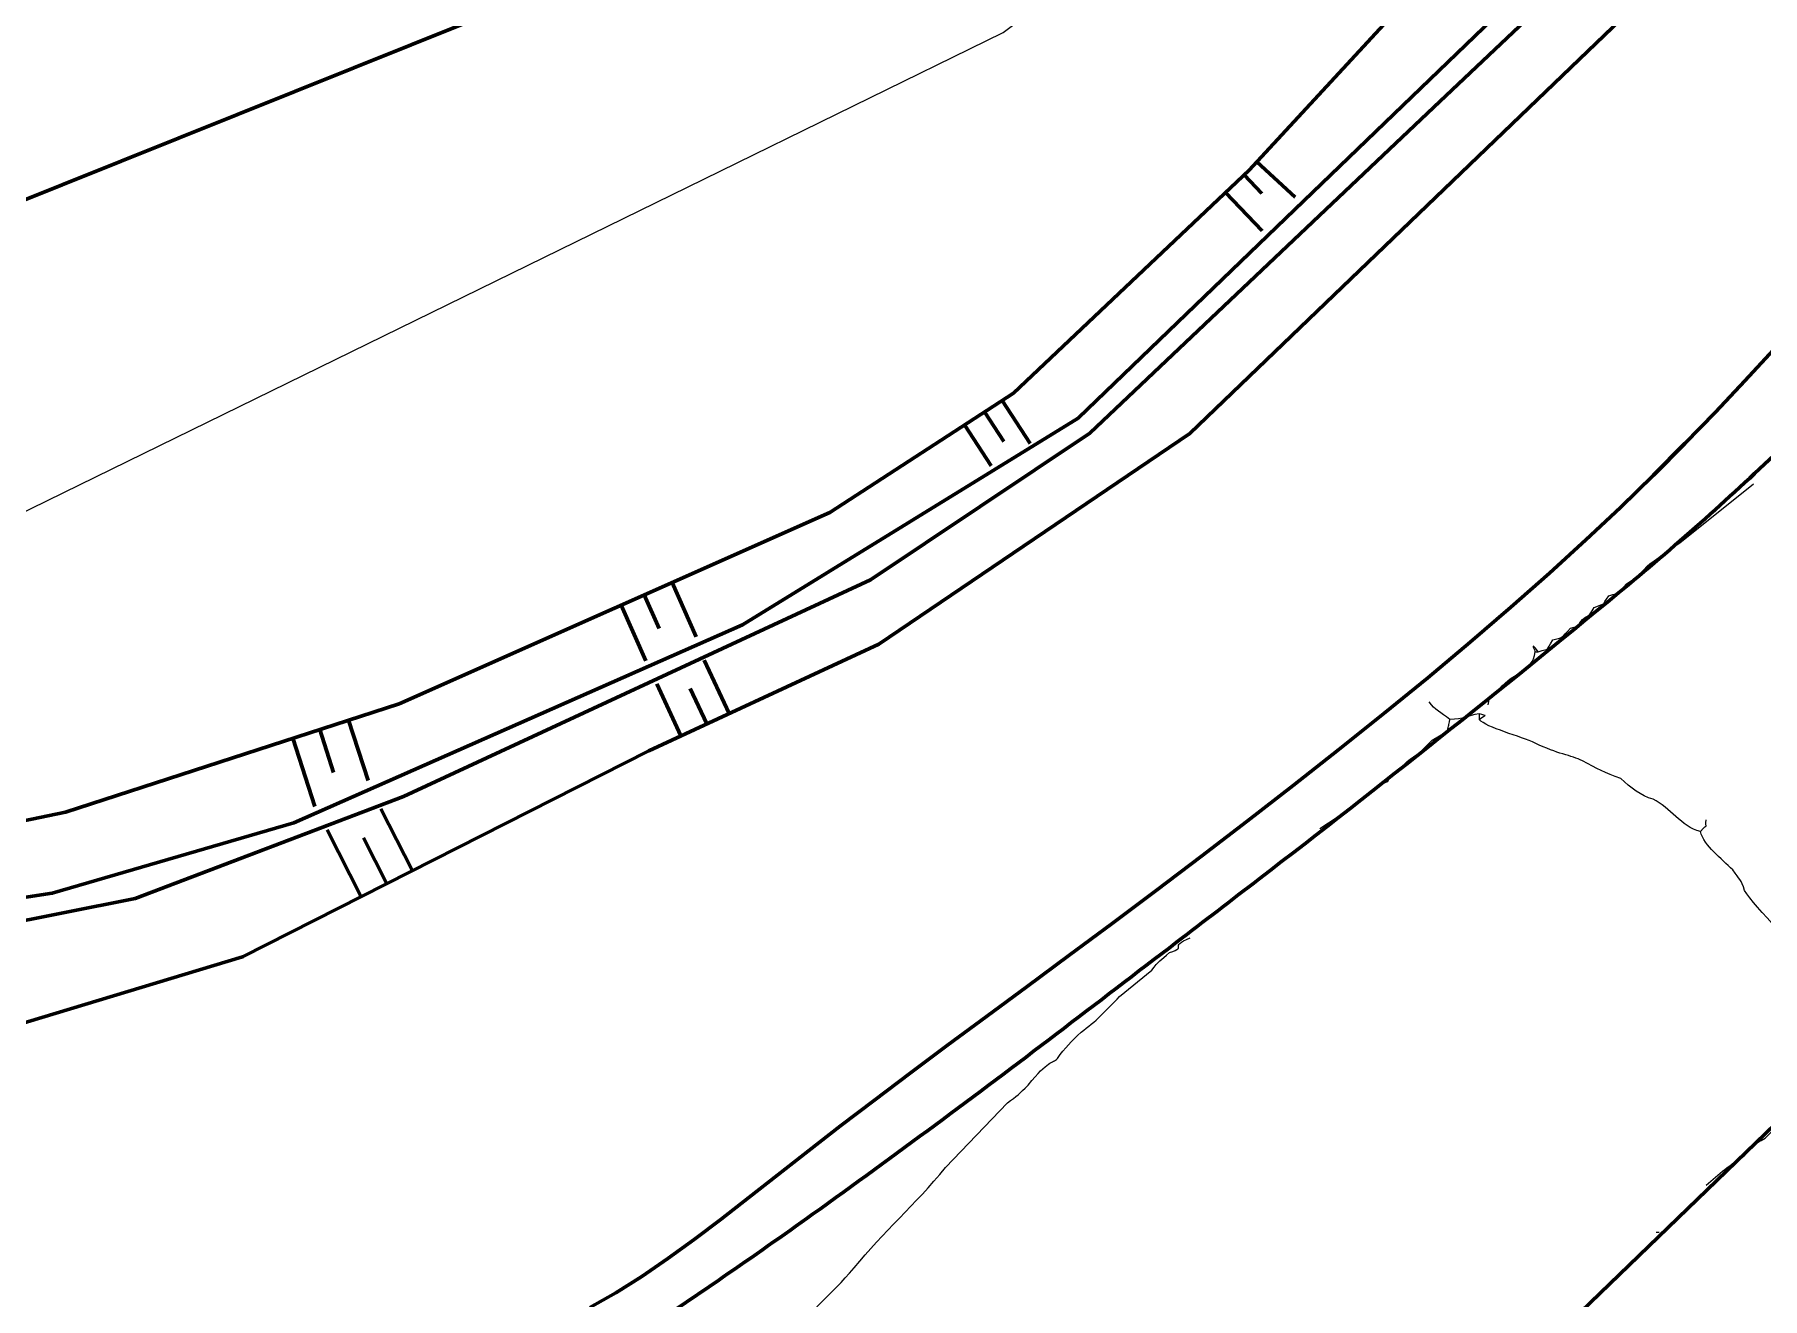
# Model space of a CAD drawing. Header units: centimetres. Extents: x -1591 to 2988, y -2086 to 1278.
# Drawn here: x -1261.3 to -1047, y -935.8 to -779 of the extents above; entities that cross this region are included whole.
import ezdxf

# ---------------------------------------------------------------- set-up
doc = ezdxf.new("R2010")
doc.units = ezdxf.units.CM
doc.header["$MEASUREMENT"] = 0
for name, color, linetype in [('layer 1', 7, 'Continuous'), ('Lines', 10, 'Continuous'), ('Дороги', 210, 'Continuous')]:
    doc.layers.add(name, color=color, linetype=linetype)
picture_1 = doc.add_image_def('image1.jpg', size_in_pixel=(4696, 8380))

msp = doc.modelspace()

# ---------------------------------------------------------------- linework, layer by layer
at = {"layer": 'layer 1', "lineweight": 20}
for points, knots in [([(-1081.055, -862.131), (-1081.055, -862.131), (-1081.055, -862.131), (-1081.055, -862.131), (-1081.055, -862.131), (-1080.637, -860.715), (-1081.424, -861.732), (-1079.958, -860.668), (-1079.958, -860.668), (-1078.292, -858.005), (-1075.463, -858.188), (-1075.203, -855.548), (-1075.203, -855.548), (-1075.203, -855.548), (-1074.837, -855.548), (-1074.837, -855.548), (-1074.837, -855.548), (-1073.219, -855.072), (-1074.005, -855.527), (-1073.008, -854.085), (-1073.008, -854.085), (-1071.445, -853.635), (-1072.114, -853.894), (-1070.814, -852.622), (-1070.814, -852.622), (-1069.317, -852.18), (-1070.407, -852.933), (-1069.351, -851.524), (-1069.351, -851.524), (-1068.077, -850.69), (-1068.746, -851.304), (-1067.888, -850.061), (-1067.888, -850.061), (-1066.234, -849.347), (-1067.099, -850.019), (-1066.059, -848.598), (-1066.059, -848.598), (-1064.495, -848.149), (-1065.165, -848.408), (-1063.864, -847.135), (-1063.864, -847.135), (-1062.594, -846.277), (-1062.085, -845.722), (-1060.938, -844.575), (-1060.938, -844.575), (-1059.681, -843.753), (-1058.522, -842.854), (-1057.281, -842.015), (-1057.281, -842.015), (-1057.281, -842.015), (-1048.137, -834.699), (-1048.137, -834.699)], [0, 0, 0, 0, 0.0714286, 0.0714286, 0.0714286, 0.0714286, 0.1428571, 0.1428571, 0.1428571, 0.1428572, 0.2142857, 0.2142857, 0.2142857, 0.2142857, 0.2857143, 0.2857143, 0.2857143, 0.2857143, 0.3571429, 0.3571429, 0.3571429, 0.3571429, 0.4285714, 0.4285714, 0.4285714, 0.4285714, 0.5, 0.5, 0.5, 0.5, 0.5714286, 0.5714286, 0.5714286, 0.5714286, 0.6428571, 0.6428571, 0.6428571, 0.6428572, 0.7142857, 0.7142857, 0.7142857, 0.7142857, 0.7857143, 0.7857143, 0.7857143, 0.7857143, 0.8571429, 0.8571429, 0.8571429, 0.8571429, 1, 1, 1, 1]), ([(-1082.152, -863.229), (-1082.152, -863.229), (-1082.152, -863.96), (-1082.152, -863.96), (-1082.152, -863.96), (-1081.192, -863.185), (-1081.151, -863.647), (-1082.152, -863.229), (-1082.152, -863.229), (-1083.758, -863.532), (-1084.015, -863.921), (-1085.81, -863.96), (-1085.81, -863.96), (-1086.912, -862.967), (-1087.621, -862.87), (-1088.37, -861.766)], [0, 0, 0, 0, 0.2, 0.2, 0.2, 0.2, 0.4, 0.4, 0.4, 0.4, 0.6, 0.6, 0.6, 0.6, 1, 1, 1, 1]), ([(-1101.903, -877.493), (-1101.903, -877.493), (-1097.509, -874.575), (-1097.509, -874.575), (-1097.509, -874.575), (-1096.298, -873.378), (-1095.03, -872.084), (-1093.491, -871.641), (-1093.491, -871.641), (-1092.942, -870.583), (-1093.451, -871.093), (-1092.394, -870.544), (-1092.394, -870.544), (-1091.617, -869.514), (-1090.652, -868.784), (-1089.468, -867.984), (-1089.468, -867.984), (-1089.468, -867.984), (-1088.004, -866.521), (-1088.004, -866.521), (-1088.004, -866.521), (-1088.004, -866.521), (-1086.157, -865.458), (-1086.157, -865.458), (-1086.157, -865.458), (-1085.852, -864.524), (-1085.971, -864.796), (-1085.81, -863.96)], [0, 0, 0, 0, 0.125, 0.125, 0.125, 0.125, 0.25, 0.25, 0.25, 0.25, 0.375, 0.375, 0.375, 0.375, 0.5, 0.5, 0.5, 0.5, 0.625, 0.625, 0.625, 0.625, 0.75, 0.75, 0.75, 0.75, 1, 1, 1, 1]), ([(-1053.989, -921.75), (-1052.504, -920.379), (-1050.893, -919.071), (-1049.234, -918.093), (-1049.234, -918.093), (-1048.186, -916.576), (-1048.183, -916.802), (-1046.674, -915.898), (-1046.674, -915.898), (-1046.674, -915.898), (-1043.016, -912.241), (-1043.016, -912.241), (-1043.016, -912.241), (-1041.021, -910.613), (-1036.33, -905.655), (-1034.604, -904.925), (-1034.604, -904.925), (-1034.604, -904.925), (-1034.604, -903.828), (-1034.604, -903.828), (-1034.604, -903.828), (-1035.688, -902.625), (-1036.034, -902.036), (-1036.432, -900.536), (-1036.432, -900.536), (-1037.136, -899.153), (-1041.175, -894.703), (-1041.187, -894.684), (-1041.187, -894.684), (-1041.283, -894.46), (-1041.807, -893.455), (-1041.919, -893.221), (-1041.919, -893.221), (-1041.953, -893.172), (-1048.127, -887.14), (-1049.234, -885.174), (-1049.234, -885.174), (-1049.648, -883.733), (-1049.857, -883.856), (-1050.697, -882.614), (-1050.697, -882.614), (-1052.124, -881.187), (-1054.193, -879.692), (-1054.72, -877.859), (-1054.72, -877.859), (-1057.151, -877.198), (-1058.454, -874.91), (-1060.572, -873.836), (-1060.572, -873.836), (-1062.143, -873.418), (-1063.335, -872.439), (-1064.596, -871.275), (-1064.596, -871.275), (-1066.582, -870.588), (-1067.514, -870.063), (-1069.351, -869.081), (-1069.351, -869.081), (-1070.76, -868.377), (-1072.451, -868.231), (-1075.203, -866.886), (-1075.203, -866.886), (-1076.927, -866.044), (-1081.295, -864.958), (-1082.152, -863.96)], [0, 0, 0, 0, 0.0588235, 0.0588235, 0.0588235, 0.0588235, 0.1176471, 0.1176471, 0.1176471, 0.1176471, 0.1764706, 0.1764706, 0.1764706, 0.1764706, 0.2352941, 0.2352941, 0.2352941, 0.2352941, 0.2941176, 0.2941176, 0.2941176, 0.2941177, 0.3529412, 0.3529412, 0.3529412, 0.3529412, 0.4117647, 0.4117647, 0.4117647, 0.4117647, 0.4705882, 0.4705882, 0.4705882, 0.4705882, 0.5294118, 0.5294118, 0.5294118, 0.5294118, 0.5882353, 0.5882353, 0.5882353, 0.5882353, 0.6470588, 0.6470588, 0.6470588, 0.6470588, 0.7058824, 0.7058824, 0.7058824, 0.7058824, 0.7647059, 0.7647059, 0.7647059, 0.7647059, 0.8235294, 0.8235294, 0.8235294, 0.8235294, 0.8823529, 0.8823529, 0.8823529, 0.882353, 1, 1, 1, 1]), ([(-1175.055, -946.988), (-1173.536, -946.248), (-1172.455, -945.358), (-1171.032, -944.427), (-1171.032, -944.427), (-1171.032, -944.427), (-1170.351, -942.938), (-1170.351, -942.938), (-1170.351, -942.938), (-1170.351, -942.938), (-1168.837, -941.501), (-1168.837, -941.501), (-1168.837, -941.501), (-1167.938, -941.178), (-1168.21, -941.297), (-1167.374, -941.136), (-1167.374, -941.136), (-1164.68, -936.403), (-1162.747, -935.692), (-1159.693, -931.992), (-1159.693, -931.992), (-1155.992, -927.505), (-1152.199, -924.215), (-1148.355, -919.556), (-1148.355, -919.556), (-1148.355, -919.556), (-1140.674, -911.509), (-1140.674, -911.509), (-1140.674, -911.509), (-1139.524, -910.732), (-1139.165, -910.366), (-1138.114, -909.314), (-1138.114, -909.314), (-1135.535, -906.173), (-1135.169, -906.666), (-1134.456, -906.023), (-1134.456, -906.023), (-1133.525, -904.644), (-1132.767, -903.968), (-1131.53, -902.731), (-1131.53, -902.731), (-1129.791, -901.556), (-1128.346, -899.913), (-1126.775, -898.342), (-1126.775, -898.342), (-1126.775, -898.342), (-1122.752, -895.05), (-1122.752, -895.05), (-1122.752, -895.05), (-1121.896, -893.881), (-1121.712, -893.922), (-1120.557, -892.855), (-1120.557, -892.855), (-1118.128, -892.08), (-1120.893, -892.279), (-1117.997, -891.026)], [0, 0, 0, 0, 0.0666667, 0.0666667, 0.0666667, 0.0666667, 0.1333333, 0.1333333, 0.1333333, 0.1333333, 0.2, 0.2, 0.2, 0.2, 0.2666667, 0.2666667, 0.2666667, 0.2666667, 0.3333333, 0.3333333, 0.3333333, 0.3333333, 0.4, 0.4, 0.4, 0.4, 0.4666667, 0.4666667, 0.4666667, 0.4666667, 0.5333333, 0.5333333, 0.5333333, 0.5333333, 0.6, 0.6, 0.6, 0.6, 0.6666667, 0.6666667, 0.6666667, 0.6666667, 0.7333333, 0.7333333, 0.7333333, 0.7333333, 0.8, 0.8, 0.8, 0.8, 0.8666667, 0.8666667, 0.8666667, 0.8666667, 1, 1, 1, 1])]:
    msp.add_open_spline(points, degree=3, knots=knots, dxfattribs=at)
for points in [[(-1074.837, -855.548), (-1075.995, -854.014), (-1075.2, -855.5), (-1075.203, -855.548)], [(-1054.72, -877.859), (-1053.599, -876.531), (-1054.199, -877.742), (-1053.989, -876.396)], [(-1059.841, -927.602), (-1059.841, -927.602), (-1060.207, -927.602), (-1060.207, -927.602)]]:
    msp.add_open_spline(points, degree=3, dxfattribs=at)
at = {"layer": 'Lines', "color": 2, "lineweight": 60}
msp.add_line((-994.855, -865.311), (-1102.729, -969.463), dxfattribs=at)
at = {"layer": 'Lines'}
msp.add_lwpolyline([(-1501.047, -841.229, 0.0786479), (-1471.939, -867.531, 0.1454669), (-1451.305, -873.664), (-1401.152, -873.664), (-1378.541, -873.664, 0.0544507), (-1366.954, -872.398, 0.0145233), (-1324.688, -861.758, 0.0074579), (-1291.952, -851.968, 0.0375017), (-1285.635, -849.441), (-1178.34, -796.889), (-1141.207, -778.702), (-1113.669, -758.09), (-1079.264, -732.339, 0.1356665), (-1073.04, -724.296, 0.0474657), (-1064.749, -696.917, 0.0119562), (-1060.439, -672.573, 0.0353979), (-1059.766, -664.24, 0.0045598), (-1059.755, -648.512, -0.0039086)], format="xyb", dxfattribs=at)
at = {"layer": 'Lines', "color": 2, "lineweight": 60}
msp.add_lwpolyline([(-1411.294, -827.14), (-1352.321, -823.786), (-1301.256, -814.99), (-1207.305, -777.287), (-1116.347, -707.24), (-1099.363, -690.134)], dxfattribs=at)
at = {"layer": 'Дороги', "color": 2, "lineweight": 60}
for p, q in [((-1109.745, -794.75), (-1104.994, -799.138)), ((-1111.328, -796.378), (-1109.131, -798.7)), ((-1113.609, -798.536), (-1109.09, -803.311)), ((-1141.333, -824.354), (-1137.841, -829.716)), ((-1143.52, -825.778), (-1141.125, -829.454)), ((-1146, -827.394), (-1142.7, -832.459)), ((-1185.727, -848.496), (-1183.876, -852.662)), ((-1182.259, -846.956), (-1179.271, -853.684)), ((-1188.582, -849.764), (-1185.508, -856.687)), ((-1175.204, -863.222), (-1178.273, -856.596)), ((-1181.167, -865.984), (-1184.156, -859.534)), ((-1177.971, -864.504), (-1180.006, -860.111)), ((-1225.977, -865.198), (-1224.25, -870.516)), ((-1222.4, -864.036), (-1219.965, -871.53)), ((-1229.321, -866.284), (-1226.566, -874.763)), ((-1214.48, -882.724), (-1218.393, -875.019)), ((-1220.839, -885.954), (-1225.068, -877.627)), ((-1217.634, -884.326), (-1220.534, -878.616))]:
    msp.add_line(p, q, dxfattribs=at)
for points in [[(-1502.414, -923.437), (-1284.239, -893.204), (-1248.871, -886.146), (-1215.588, -873.503), (-1157.645, -846.628), (-1130.45, -828.423), (-1088.565, -788.714), (-1057.495, -759.258), (-1030.488, -721.727), (-1010.295, -693.665), (-999.275, -675.645), (-975.753, -620.294), (-957.168, -557.748), (-948.238, -517.061), (-945.99, -492.632), (-944.407, -418.518)], [(-1501.964, -935.571), (-1458.409, -930.923), (-1274.719, -905.25), (-1235.536, -893.418), (-1185.159, -867.833), (-1156.605, -854.606), (-1118.065, -828.441), (-1076.017, -788.036), (-1050.992, -763.988), (-1033.845, -743.258), (-1013.483, -711.839), (-997.645, -687.986), (-985.275, -663.859), (-974.825, -639.952), (-961.634, -603.545), (-953.523, -574.567), (-946.706, -545.273), (-940.303, -517.755), (-938.829, -473.092), (-937.932, -445.897), (-944.407, -418.518)], [(-1501.813, -905.798), (-1318.789, -885.453), (-1283.429, -880.809), (-1257.507, -875.44), (-1216.123, -861.997), (-1162.685, -838.262), (-1139.926, -823.438), (-1110.696, -795.78), (-1078.819, -761.263), (-1043.034, -713.547), (-1022.524, -684.922), (-987.216, -613.574), (-972.297, -573.692), (-957.704, -514.745), (-952.041, -471.717), (-947.175, -419.157)], [(-1501.714, -919.689), (-1345.499, -898.678), (-1259.155, -885.503), (-1229.194, -876.767), (-1173.551, -852.223), (-1131.89, -826.57), (-1094.961, -790.966), (-1060.379, -757.625), (-1036.184, -725.247), (-1005.003, -680.416), (-994.632, -659.657), (-981.245, -626.664), (-968.563, -587.624), (-958.094, -547.889), (-949.802, -516.416), (-947.217, -484.582), (-947.217, -449.976), (-947.175, -419.157)], [(-1045.618, -818.048), (-1049.193, -821.924), (-1052.854, -825.804), (-1056.63, -829.705), (-1060.548, -833.64), (-1064.638, -837.625), (-1068.926, -841.675), (-1073.442, -845.805), (-1078.214, -850.03), (-1083.256, -854.357), (-1088.531, -858.764), (-1093.987, -863.22), (-1099.575, -867.693), (-1105.242, -872.154), (-1110.938, -876.571), (-1116.611, -880.914), (-1122.212, -885.153), (-1127.694, -889.261), (-1133.038, -893.235), (-1138.228, -897.079), (-1143.252, -900.792), (-1148.094, -904.377), (-1152.739, -907.836), (-1157.175, -911.172), (-1161.385, -914.385), (-1165.364, -917.476), (-1169.137, -920.439), (-1172.735, -923.266), (-1176.19, -925.948), (-1179.536, -928.479), (-1182.804, -930.849), (-1186.027, -933.051), (-1189.237, -935.076), (-1192.48, -936.927)]]:
    msp.add_lwpolyline(points, dxfattribs=at)
msp.add_lwpolyline([(-927.809, -648.65, -0.0006849), (-936.626, -671.534, -0.0053931), (-937.78, -674.426, -0.0208441), (-939.238, -677.584, -0.0016982), (-958.845, -715.483, -0.0012502), (-966.926, -730.882, -0.0033574), (-969.988, -736.587, -0.0340699), (-973.275, -741.745, -0.0051924), (-997.399, -773.752, -0.0102265), (-1031.251, -815.896, -0.0275426), (-1044.973, -830.561, -0.0184672), (-1064.877, -848.25, -0.0086228), (-1109.481, -883.762, -0.0005465), (-1119.696, -891.593, -0.0003746), (-1134.621, -902.991, -0.007287), (-1164.834, -925.34, -0.010078), (-1187.229, -940.732, -0.0791215), (-1214.501, -953.045, -0.0428334), (-1268.635, -962.927, -0.0068805), (-1314.364, -966.648, 0.010344), (-1344.765, -969.334), (-1449.508, -980.775), (-1501.509, -986.455)], format="xyb", dxfattribs=at)

# ---------------------------------------------------------------- pictures from other files: only their frames are drawn
image = msp.add_image(picture_1, insert=(-1591.237, -2067.523), size_in_units=(1712.853, 3056.581), dxfattribs=dict(fade=64))
image.dxf.flags = 7

doc.saveas('drawing.dxf')
